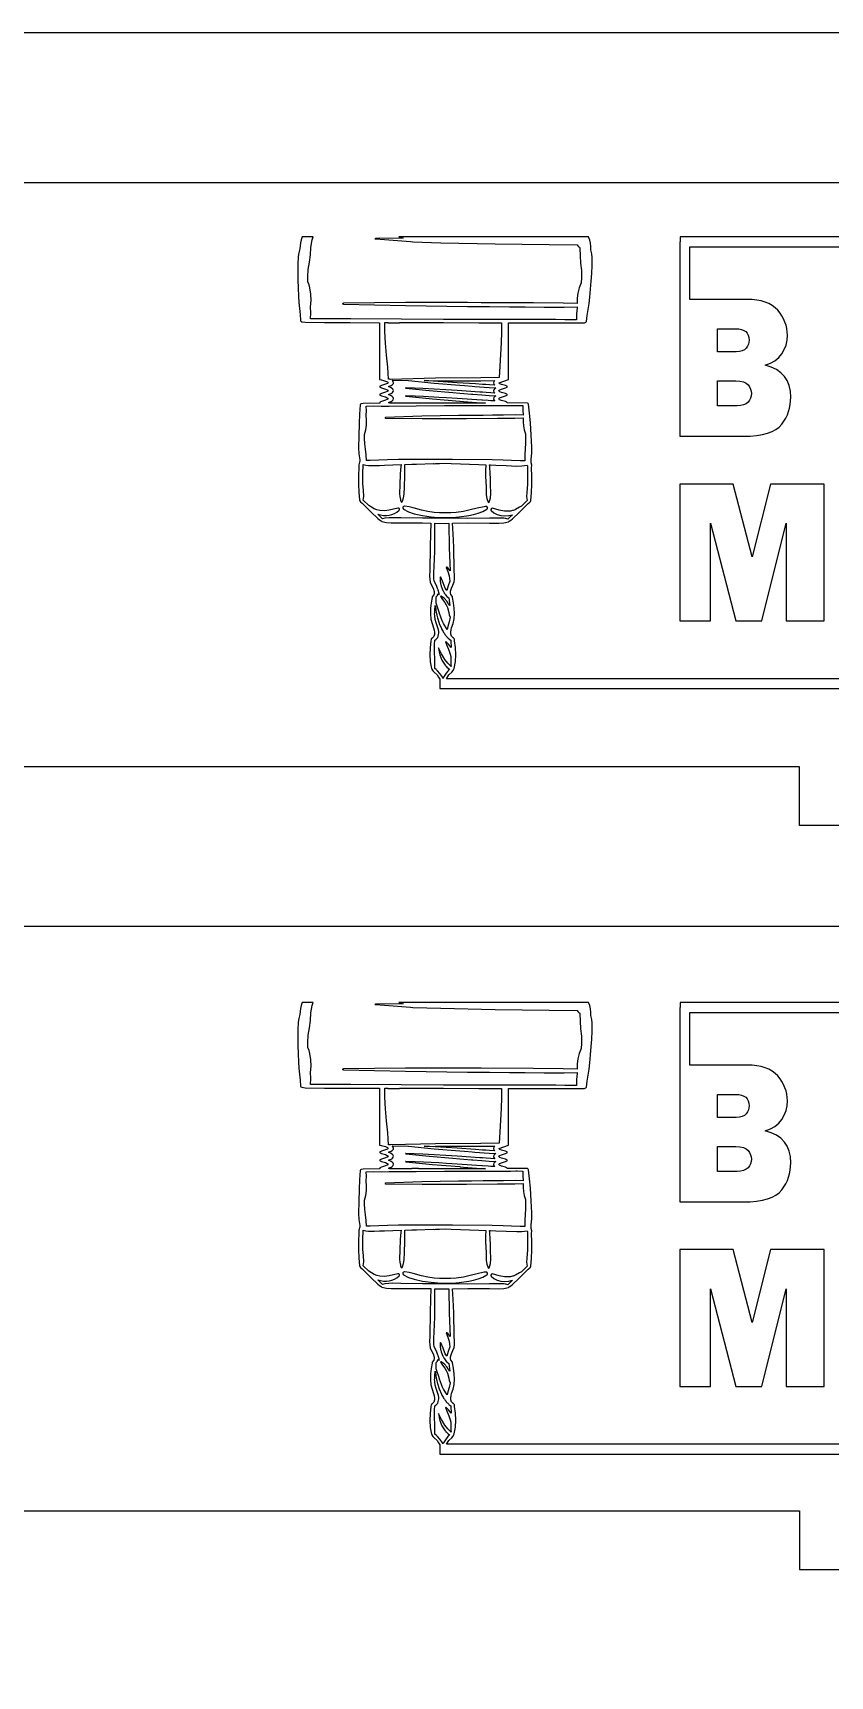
# Model space of a CAD drawing. Extents: x -250 to 250, y -318 to 318.
# Drawn here: x -161.6 to -120.7, y -102.2 to -17.9 of the extents above; entities that cross this region are included whole.
import ezdxf

# ---------------------------------------------------------------- set-up
doc = ezdxf.new("R2010")
doc.units = 0
doc.layers.get('0').update_dxf_attribs({"linetype": 'CONTINUOUS'})

msp = doc.modelspace()

# ---------------------------------------------------------------- linework, layer by layer
for points in [[(-250, -317.907), (250, -317.907), (250, -17.907), (-250, -17.907), (-250, -317.907)], [(-143.53, -33.236), (-143.53, -32.781), (-143.366, -32.781), (-143.371, -32.789), (-142.787, -32.789), (-142.786, -32.778), (-142.343, -32.775), (-140.523, -32.772), (-138.704, -32.788), (-138.599, -32.789), (-137.546, -32.789), (-137.545, -33.253), (-137.561, -33.821), (-137.599, -34.417), (-137.64, -35.018), (-137.668, -35.603), (-138.61, -35.61), (-140.933, -35.638), (-143.249, -35.69), (-143.27, -35.681), (-143.343, -35.681), (-143.377, -35.073), (-143.441, -34.457), (-143.502, -33.841), (-143.53, -33.236)], [(-126.471, -33.095), (-125.539, -33.095), (-125.375, -33.104), (-125.234, -33.131), (-125.114, -33.177), (-125.016, -33.242), (-124.94, -33.324), (-124.885, -33.425), (-124.852, -33.544), (-124.841, -33.682), (-124.851, -33.788), (-124.879, -33.891), (-124.925, -33.992), (-124.991, -34.088), (-125.079, -34.172), (-125.194, -34.231), (-125.336, -34.267), (-125.504, -34.279), (-126.471, -34.279), (-126.471, -33.095)], [(-137.894, -36.803), (-137.944, -36.799), (-138.088, -36.789), (-138.235, -36.78), (-138.527, -36.763), (-138.557, -36.761), (-139.825, -36.677), (-140.36, -36.641), (-140.765, -36.614), (-141.555, -36.568), (-141.984, -36.549), (-142.451, -36.534), (-142.471, -36.541), (-142.456, -36.55), (-141.777, -36.626), (-141.083, -36.689), (-139.692, -36.803), (-139.662, -36.806), (-139.496, -36.829), (-139.047, -36.863), (-138.368, -36.908), (-139.406, -36.907), (-140.477, -36.919), (-141.548, -36.917), (-141.808, -36.915), (-141.809, -36.906), (-142.153, -36.906), (-142.15, -36.913), (-143.28, -36.912), (-143.348, -36.885), (-143.206, -36.829), (-143.156, -36.797), (-143.109, -36.741), (-143.095, -36.681), (-143.108, -36.622), (-143.151, -36.568), (-143.204, -36.532), (-143.345, -36.476), (-143.203, -36.42), (-143.144, -36.377), (-143.135, -36.368), (-143.101, -36.319), (-143.092, -36.271), (-143.118, -36.191), (-143.201, -36.123), (-143.342, -36.066), (-143.201, -36.01), (-143.154, -35.98), (-143.12, -35.946), (-143.096, -35.905), (-143.089, -35.862), (-143.101, -35.807), (-143.138, -35.757), (-143.159, -35.74), (-142.313, -35.751), (-141.006, -35.88), (-139.686, -35.989), (-139.441, -36.009), (-139.053, -36.041), (-138.921, -36.052), (-138.437, -36.088), (-138.437, -36.088), (-138.184, -36.107), (-137.843, -36.131), (-137.896, -36.168), (-137.939, -36.221), (-137.952, -36.277), (-137.937, -36.34), (-137.888, -36.396), (-138.09, -36.381), (-138.331, -36.367), (-138.524, -36.356), (-138.654, -36.347), (-139.823, -36.27), (-141.581, -36.159), (-142.448, -36.127), (-142.468, -36.133), (-142.454, -36.142), (-141.255, -36.266), (-140.036, -36.366), (-140.035, -36.367), (-139.689, -36.396), (-139.471, -36.414), (-139.094, -36.446), (-139.016, -36.452), (-138.555, -36.487), (-138.187, -36.514), (-137.842, -36.538), (-137.843, -36.539), (-137.88, -36.562), (-137.937, -36.621), (-137.955, -36.687), (-137.941, -36.748), (-137.894, -36.803)], [(-137.881, -35.989), (-138.161, -35.969), (-138.356, -35.959), (-138.521, -35.948), (-138.874, -35.925), (-139.82, -35.862), (-141.513, -35.756), (-141.339, -35.757), (-141.336, -35.757), (-141.014, -35.765), (-140.925, -35.759), (-138.606, -35.759), (-137.89, -35.755), (-137.935, -35.809), (-137.949, -35.868), (-137.933, -35.932), (-137.881, -35.989)], [(-126.471, -35.772), (-125.524, -35.772), (-125.313, -35.784), (-125.137, -35.823), (-124.998, -35.886), (-124.894, -35.975), (-124.819, -36.079), (-124.765, -36.188), (-124.733, -36.302), (-124.722, -36.42), (-124.733, -36.538), (-124.766, -36.65), (-124.821, -36.756), (-124.899, -36.855), (-125, -36.94), (-125.126, -37), (-125.278, -37.036), (-125.454, -37.048), (-126.471, -37.048), (-126.471, -35.772)], [(-144.572, -38.524), (-144.508, -38.282), (-144.481, -38.034), (-144.477, -37.784), (-144.488, -37.533), (-144.481, -37.299), (-144.489, -37.065), (-144.133, -37.058), (-143.721, -37.064), (-143.304, -37.059), (-141.929, -37.051), (-140.474, -37.04), (-139.163, -37.037), (-138.588, -37.036), (-137.673, -37.034), (-137.081, -37.033), (-136.816, -37.025), (-136.742, -37.026), (-136.459, -37.028), (-136.458, -37.28), (-136.438, -37.531), (-136.442, -37.536), (-136.834, -37.519), (-137.441, -37.523), (-138.008, -37.533), (-138.487, -37.538), (-139.086, -37.545), (-139.754, -37.554), (-141.628, -37.584), (-143.497, -37.644), (-143.529, -37.661), (-143.496, -37.677), (-141.625, -37.702), (-139.752, -37.702), (-139.338, -37.701), (-137.755, -37.691), (-136.861, -37.685), (-136.443, -37.663), (-136.438, -37.873), (-136.42, -38.08), (-136.382, -38.286), (-136.319, -38.486), (-136.308, -38.68), (-136.314, -38.969), (-136.334, -39.261), (-136.354, -39.554), (-136.357, -39.846), (-136.354, -39.873), (-136.582, -39.873), (-137.027, -39.852), (-137.461, -39.846), (-138.028, -39.821), (-140.067, -39.805), (-141.673, -39.799), (-142.831, -39.807), (-143.399, -39.828), (-143.832, -39.832), (-144.278, -39.851), (-144.48, -39.849), (-144.497, -39.565), (-144.528, -39.281), (-144.559, -38.998), (-144.575, -38.718), (-144.572, -38.524)], [(-141.606, -42.823), (-142.714, -42.803), (-143.124, -42.791), (-143.328, -42.795), (-143.531, -42.817), (-143.658, -42.844), (-143.724, -42.776), (-143.899, -42.616), (-143.752, -42.653), (-143.604, -42.673), (-143.455, -42.677), (-143.309, -42.663), (-143.168, -42.631), (-143.033, -42.579), (-142.908, -42.506), (-142.795, -42.413), (-142.774, -42.371), (-142.784, -42.33), (-142.817, -42.3), (-142.863, -42.296), (-143.316, -42.412), (-143.541, -42.442), (-143.784, -42.43), (-143.938, -42.394), (-144.083, -42.335), (-144.219, -42.259), (-144.348, -42.17), (-144.64, -41.886), (-144.622, -41.791), (-144.613, -41.695), (-144.626, -41.371), (-144.653, -41.05), (-144.656, -40.558), (-144.648, -40.065), (-144.513, -40.095), (-144.373, -40.113), (-144.085, -40.118), (-143.8, -40.104), (-143.556, -40.092), (-142.701, -40.069), (-142.729, -40.317), (-142.743, -40.567), (-142.754, -41.066), (-142.759, -41.181), (-142.76, -41.183), (-142.774, -41.458), (-142.774, -41.469), (-142.774, -41.562), (-142.774, -41.566), (-142.764, -41.712), (-142.736, -41.854), (-142.734, -41.862), (-142.725, -41.892), (-142.69, -41.982), (-142.67, -41.994), (-142.648, -41.982), (-142.63, -41.944), (-142.57, -41.77), (-142.543, -41.59), (-142.53, -41.217), (-142.502, -40.641), (-142.498, -40.352), (-142.512, -40.066), (-142.512, -40.063), (-142.145, -40.052), (-141.909, -40.044), (-141.909, -40.044), (-141.039, -40.015), (-140.995, -40.022), (-140.937, -40.011), (-140.792, -40.006), (-140.734, -40.004), (-140.43, -39.998), (-140.127, -40.006), (-138.716, -40.062), (-138.349, -40.075), (-138.365, -40.362), (-138.362, -40.652), (-138.337, -41.229), (-138.325, -41.623), (-138.294, -41.813), (-138.224, -41.995), (-138.197, -42.006), (-138.181, -41.995), (-138.14, -41.888), (-138.113, -41.776), (-138.094, -41.546), (-138.112, -41.079), (-138.116, -40.816), (-138.117, -40.771), (-138.123, -40.534), (-138.152, -40.161), (-138.16, -40.082), (-138.108, -40.084), (-137.842, -40.093), (-137.842, -40.093), (-137.305, -40.11), (-136.767, -40.139), (-136.496, -40.135), (-136.236, -40.094), (-136.212, -40.13), (-136.207, -40.602), (-136.213, -41.075), (-136.251, -41.495), (-136.258, -41.706), (-136.232, -41.91), (-136.525, -42.193), (-136.62, -42.258), (-136.62, -42.258), (-136.836, -42.376), (-136.847, -42.381), (-136.955, -42.419), (-136.975, -42.425), (-137.09, -42.45), (-137.243, -42.462), (-137.386, -42.456), (-137.66, -42.405), (-138.011, -42.31), (-138.065, -42.319), (-138.099, -42.368), (-138.097, -42.398), (-138.08, -42.427), (-137.935, -42.541), (-137.772, -42.621), (-137.582, -42.675), (-137.382, -42.694), (-137.178, -42.681), (-136.977, -42.636), (-137.135, -42.779), (-137.152, -42.795), (-137.218, -42.863), (-137.323, -42.839), (-137.365, -42.832), (-137.426, -42.824), (-137.48, -42.818), (-137.526, -42.814), (-137.59, -42.81), (-137.876, -42.809), (-138.162, -42.816), (-139.271, -42.83), (-140.438, -42.822), (-141.606, -42.823)], [(-121, -48.09), (-121, -41.063), (-123.738, -41.063), (-124.679, -44.795), (-125.666, -41.063), (-128.394, -41.063), (-128.394, -48.09), (-126.829, -48.09), (-126.829, -43.066), (-125.522, -48.09), (-124.196, -48.09), (-122.938, -43.066), (-122.938, -48.09), (-121, -48.09)], [(-139.714, -42.744), (-139.23, -42.68), (-138.98, -42.629), (-138.736, -42.563), (-138.506, -42.475), (-138.302, -42.362), (-138.263, -42.314), (-138.266, -42.263), (-138.305, -42.225), (-138.371, -42.216), (-138.438, -42.226), (-138.795, -42.298), (-139.148, -42.389), (-139.504, -42.476), (-139.871, -42.532), (-140.153, -42.546), (-140.438, -42.549), (-140.722, -42.545), (-141.004, -42.529), (-141.334, -42.478), (-141.655, -42.4), (-142.071, -42.289), (-142.285, -42.24), (-142.502, -42.204), (-142.518, -42.204), (-142.577, -42.219), (-142.609, -42.256), (-142.61, -42.304), (-142.572, -42.35), (-142.321, -42.485), (-142.035, -42.585), (-141.592, -42.682), (-141.162, -42.74), (-140.805, -42.774), (-140.438, -42.787), (-140.071, -42.776), (-139.714, -42.744)], [(-141.015, -45.925), (-141.014, -45.653), (-141.014, -45.62), (-141.012, -45.556), (-141.011, -45.534), (-141.011, -45.534), (-141.011, -45.534), (-141.005, -45.359), (-141.005, -45.358), (-141.002, -45.28), (-141.002, -45.279), (-140.969, -44.533), (-140.968, -44.484), (-140.967, -44.096), (-140.966, -43.963), (-140.966, -43.725), (-140.966, -43.707), (-140.966, -43.629), (-140.966, -43.516), (-140.966, -43.475), (-140.966, -43.355), (-140.966, -43.267), (-140.966, -43.242), (-140.969, -43.07), (-140.444, -43.081), (-140.439, -43.081), (-140.434, -43.081), (-140.25, -43.08), (-140.225, -44.33), (-140.18, -45.524), (-140.18, -45.522), (-140.18, -45.522), (-140.181, -45.521), (-140.305, -45.371), (-140.359, -45.326), (-140.374, -45.325), (-140.377, -45.34), (-140.294, -45.55), (-140.235, -45.768), (-140.219, -45.907), (-140.191, -46.043), (-140.279, -46.283), (-140.359, -46.534), (-140.429, -46.412), (-140.545, -46.127), (-140.655, -45.841), (-140.671, -45.83), (-140.686, -45.841), (-140.694, -45.94), (-140.694, -45.957), (-140.689, -46.063), (-140.689, -46.065), (-140.689, -46.065), (-140.689, -46.065), (-140.68, -46.123), (-140.67, -46.185), (-140.662, -46.217), (-140.639, -46.309), (-140.553, -46.53), (-140.545, -46.545), (-140.49, -46.644), (-140.482, -46.657), (-140.424, -46.74), (-140.414, -46.753), (-140.346, -46.831), (-140.33, -46.846), (-140.253, -46.913), (-140.204, -47.304), (-140.26, -47.206), (-140.275, -47.183), (-140.329, -47.104), (-140.338, -47.092), (-140.489, -46.928), (-140.569, -46.865), (-140.65, -46.821), (-140.666, -46.824), (-140.668, -46.84), (-140.628, -46.912), (-140.623, -46.919), (-140.461, -47.151), (-140.384, -47.27), (-140.322, -47.399), (-140.322, -47.399), (-140.32, -47.403), (-140.255, -47.657), (-140.224, -47.784), (-140.182, -47.905), (-140.229, -48.139), (-140.296, -48.368), (-140.342, -48.522), (-140.52, -48.22), (-140.583, -48.081), (-140.601, -48.038), (-140.64, -47.94), (-140.657, -47.894), (-140.692, -47.793), (-140.705, -47.756), (-140.744, -47.634), (-140.744, -47.633), (-140.744, -47.633), (-140.858, -47.279), (-140.858, -47.279), (-140.894, -47.173), (-140.897, -47.169), (-140.899, -47.111), (-140.901, -47.062), (-140.896, -46.957), (-140.902, -46.854), (-140.837, -46.784), (-140.806, -46.699), (-140.766, -46.745), (-140.745, -46.74), (-140.744, -46.675), (-140.79, -46.513), (-140.799, -46.492), (-140.828, -46.419), (-140.885, -46.279), (-140.956, -46.146), (-140.997, -46.028), (-141.015, -45.925)], [(-140.487, -50.919), (-140.518, -50.976), (-140.547, -51.038), (-140.607, -50.925), (-140.708, -50.782), (-140.823, -50.646), (-140.895, -50.579), (-140.973, -50.53), (-140.969, -50.511), (-140.968, -50.263), (-140.969, -50.195), (-140.974, -50.009), (-140.983, -49.723), (-140.983, -49.723), (-140.987, -49.541), (-140.987, -49.526), (-140.987, -49.406), (-140.987, -49.406), (-140.987, -49.406), (-140.986, -49.337), (-140.986, -49.336), (-140.986, -49.336), (-140.983, -49.249), (-140.984, -49.248), (-140.974, -49.11), (-140.97, -49.071), (-140.912, -49.042), (-140.864, -48.999), (-140.829, -48.951), (-140.82, -48.937), (-140.792, -48.873), (-140.788, -48.865), (-140.772, -48.794), (-140.771, -48.79), (-140.764, -48.72), (-140.765, -48.662), (-140.767, -48.637), (-140.783, -48.554), (-140.897, -48.196), (-140.945, -48.016), (-140.973, -47.831), (-140.977, -47.729), (-140.975, -47.657), (-140.975, -47.656), (-140.97, -47.527), (-140.967, -47.486), (-140.956, -47.352), (-140.955, -47.335), (-140.955, -47.334), (-140.952, -47.304), (-140.929, -47.384), (-140.918, -47.503), (-140.913, -47.536), (-140.898, -47.634), (-140.894, -47.66), (-140.87, -47.78), (-140.867, -47.791), (-140.834, -47.926), (-140.831, -47.936), (-140.742, -48.212), (-140.742, -48.214), (-140.741, -48.215), (-140.623, -48.487), (-140.602, -48.529), (-140.575, -48.579), (-140.543, -48.636), (-140.515, -48.682), (-140.479, -48.736), (-140.45, -48.778), (-140.411, -48.83), (-140.381, -48.868), (-140.338, -48.918), (-140.308, -48.95), (-140.257, -48.999), (-140.231, -49.023), (-140.151, -49.085), (-140.148, -49.11), (-140.137, -49.448), (-140.264, -49.277), (-140.408, -49.15), (-140.422, -49.161), (-140.363, -49.299), (-140.241, -49.596), (-140.212, -49.688), (-140.179, -49.803), (-140.179, -49.803), (-140.139, -49.917), (-140.139, -50.322), (-140.137, -50.436), (-140.293, -50.253), (-140.447, -50.073), (-140.631, -49.786), (-140.775, -49.477), (-140.786, -49.48), (-140.749, -49.679), (-140.709, -49.837), (-140.667, -49.961), (-140.663, -49.972), (-140.617, -50.074), (-140.603, -50.102), (-140.54, -50.209), (-140.434, -50.358), (-140.422, -50.374), (-140.394, -50.409), (-140.388, -50.415), (-140.352, -50.456), (-140.283, -50.521), (-140.209, -50.573), (-140.208, -50.573), (-140.208, -50.573), (-140.209, -50.573), (-140.24, -50.604), (-140.278, -50.641), (-140.28, -50.643), (-140.294, -50.66), (-140.392, -50.779), (-140.487, -50.919)], [(-143.53, -72.533), (-143.53, -72.078), (-143.366, -72.078), (-143.371, -72.086), (-142.787, -72.086), (-142.786, -72.075), (-142.343, -72.072), (-140.523, -72.069), (-138.704, -72.085), (-138.599, -72.086), (-137.546, -72.086), (-137.545, -72.55), (-137.561, -73.118), (-137.599, -73.714), (-137.64, -74.315), (-137.668, -74.9), (-138.61, -74.907), (-140.933, -74.935), (-143.249, -74.987), (-143.27, -74.978), (-143.343, -74.978), (-143.377, -74.37), (-143.441, -73.754), (-143.502, -73.138), (-143.53, -72.533)], [(-126.471, -72.392), (-125.539, -72.392), (-125.375, -72.401), (-125.234, -72.429), (-125.114, -72.474), (-125.016, -72.539), (-124.94, -72.621), (-124.885, -72.722), (-124.852, -72.841), (-124.841, -72.979), (-124.851, -73.085), (-124.879, -73.188), (-124.925, -73.289), (-124.991, -73.385), (-125.079, -73.469), (-125.194, -73.528), (-125.336, -73.564), (-125.504, -73.576), (-126.471, -73.576), (-126.471, -72.392)], [(-137.894, -76.1), (-137.944, -76.096), (-138.088, -76.086), (-138.235, -76.077), (-138.527, -76.06), (-138.557, -76.058), (-139.825, -75.974), (-140.36, -75.938), (-140.765, -75.911), (-141.555, -75.865), (-141.984, -75.846), (-142.451, -75.831), (-142.471, -75.838), (-142.456, -75.847), (-141.777, -75.923), (-141.083, -75.986), (-139.692, -76.1), (-139.662, -76.103), (-139.496, -76.126), (-139.047, -76.16), (-138.368, -76.205), (-139.406, -76.204), (-140.477, -76.216), (-141.548, -76.214), (-141.808, -76.212), (-141.809, -76.203), (-142.153, -76.203), (-142.15, -76.21), (-143.28, -76.21), (-143.348, -76.182), (-143.206, -76.126), (-143.156, -76.094), (-143.109, -76.038), (-143.095, -75.978), (-143.108, -75.919), (-143.151, -75.865), (-143.204, -75.829), (-143.345, -75.773), (-143.203, -75.717), (-143.144, -75.674), (-143.135, -75.665), (-143.101, -75.616), (-143.092, -75.568), (-143.118, -75.488), (-143.201, -75.42), (-143.342, -75.363), (-143.201, -75.307), (-143.154, -75.277), (-143.12, -75.243), (-143.096, -75.202), (-143.089, -75.159), (-143.101, -75.104), (-143.138, -75.054), (-143.159, -75.037), (-142.313, -75.048), (-141.006, -75.177), (-139.686, -75.286), (-139.441, -75.306), (-139.053, -75.339), (-138.921, -75.349), (-138.437, -75.385), (-138.437, -75.385), (-138.184, -75.404), (-137.843, -75.428), (-137.896, -75.465), (-137.939, -75.518), (-137.952, -75.574), (-137.937, -75.637), (-137.888, -75.693), (-138.09, -75.678), (-138.331, -75.664), (-138.524, -75.653), (-138.654, -75.644), (-139.823, -75.567), (-141.581, -75.456), (-142.448, -75.424), (-142.468, -75.43), (-142.454, -75.439), (-141.255, -75.563), (-140.036, -75.664), (-140.035, -75.664), (-139.689, -75.693), (-139.471, -75.711), (-139.094, -75.743), (-139.016, -75.749), (-138.555, -75.784), (-138.187, -75.811), (-137.842, -75.835), (-137.843, -75.836), (-137.88, -75.859), (-137.937, -75.919), (-137.955, -75.984), (-137.941, -76.045), (-137.894, -76.1)], [(-137.881, -75.286), (-138.161, -75.266), (-138.356, -75.256), (-138.521, -75.246), (-138.874, -75.222), (-139.82, -75.159), (-141.513, -75.053), (-141.339, -75.054), (-141.336, -75.054), (-141.014, -75.063), (-140.925, -75.056), (-138.606, -75.056), (-137.89, -75.052), (-137.935, -75.106), (-137.949, -75.165), (-137.933, -75.229), (-137.881, -75.286)], [(-126.471, -75.069), (-125.524, -75.069), (-125.313, -75.081), (-125.137, -75.12), (-124.998, -75.183), (-124.894, -75.272), (-124.819, -75.376), (-124.765, -75.485), (-124.733, -75.599), (-124.722, -75.717), (-124.733, -75.835), (-124.766, -75.947), (-124.821, -76.053), (-124.899, -76.152), (-125, -76.237), (-125.126, -76.297), (-125.278, -76.333), (-125.454, -76.345), (-126.471, -76.345), (-126.471, -75.069)], [(-144.572, -77.821), (-144.508, -77.579), (-144.481, -77.331), (-144.477, -77.081), (-144.488, -76.83), (-144.481, -76.596), (-144.489, -76.362), (-144.133, -76.355), (-143.721, -76.361), (-143.304, -76.356), (-141.929, -76.348), (-140.474, -76.338), (-139.163, -76.334), (-138.588, -76.333), (-137.673, -76.331), (-137.081, -76.33), (-136.816, -76.322), (-136.742, -76.323), (-136.459, -76.325), (-136.458, -76.577), (-136.438, -76.828), (-136.442, -76.833), (-136.834, -76.817), (-137.441, -76.82), (-138.008, -76.83), (-138.487, -76.835), (-139.086, -76.842), (-139.754, -76.851), (-141.628, -76.881), (-143.497, -76.941), (-143.529, -76.958), (-143.496, -76.974), (-141.625, -76.999), (-139.752, -76.999), (-139.338, -76.998), (-137.755, -76.988), (-136.861, -76.982), (-136.443, -76.96), (-136.438, -77.17), (-136.42, -77.377), (-136.382, -77.583), (-136.319, -77.783), (-136.308, -77.977), (-136.314, -78.266), (-136.334, -78.558), (-136.354, -78.851), (-136.357, -79.143), (-136.354, -79.17), (-136.582, -79.17), (-137.027, -79.149), (-137.461, -79.143), (-138.028, -79.118), (-140.067, -79.102), (-141.673, -79.096), (-142.831, -79.104), (-143.399, -79.125), (-143.832, -79.129), (-144.278, -79.148), (-144.48, -79.146), (-144.497, -78.862), (-144.528, -78.578), (-144.559, -78.295), (-144.575, -78.015), (-144.572, -77.821)], [(-141.606, -82.12), (-142.714, -82.1), (-143.124, -82.088), (-143.328, -82.092), (-143.531, -82.114), (-143.658, -82.141), (-143.724, -82.073), (-143.899, -81.913), (-143.752, -81.95), (-143.604, -81.97), (-143.455, -81.974), (-143.309, -81.96), (-143.168, -81.928), (-143.033, -81.876), (-142.908, -81.804), (-142.795, -81.71), (-142.774, -81.668), (-142.784, -81.627), (-142.817, -81.597), (-142.863, -81.593), (-143.316, -81.709), (-143.541, -81.739), (-143.784, -81.727), (-143.938, -81.691), (-144.083, -81.632), (-144.219, -81.556), (-144.348, -81.467), (-144.64, -81.183), (-144.622, -81.088), (-144.613, -80.992), (-144.626, -80.668), (-144.653, -80.347), (-144.656, -79.855), (-144.648, -79.362), (-144.513, -79.393), (-144.373, -79.41), (-144.085, -79.415), (-143.8, -79.401), (-143.556, -79.389), (-142.701, -79.366), (-142.729, -79.614), (-142.743, -79.864), (-142.754, -80.363), (-142.759, -80.478), (-142.76, -80.48), (-142.774, -80.755), (-142.774, -80.766), (-142.774, -80.859), (-142.774, -80.863), (-142.764, -81.009), (-142.736, -81.151), (-142.734, -81.159), (-142.725, -81.189), (-142.69, -81.279), (-142.67, -81.291), (-142.648, -81.279), (-142.63, -81.241), (-142.57, -81.067), (-142.543, -80.887), (-142.53, -80.514), (-142.502, -79.938), (-142.498, -79.649), (-142.512, -79.363), (-142.512, -79.36), (-142.145, -79.349), (-141.909, -79.341), (-141.909, -79.341), (-141.039, -79.312), (-140.995, -79.319), (-140.937, -79.308), (-140.792, -79.303), (-140.734, -79.301), (-140.43, -79.295), (-140.127, -79.303), (-138.716, -79.359), (-138.349, -79.372), (-138.365, -79.659), (-138.362, -79.949), (-138.337, -80.526), (-138.325, -80.92), (-138.294, -81.11), (-138.224, -81.292), (-138.197, -81.303), (-138.181, -81.292), (-138.14, -81.185), (-138.113, -81.073), (-138.094, -80.843), (-138.112, -80.376), (-138.116, -80.113), (-138.117, -80.068), (-138.123, -79.831), (-138.152, -79.458), (-138.16, -79.379), (-138.108, -79.381), (-137.842, -79.39), (-137.842, -79.39), (-137.305, -79.407), (-136.767, -79.436), (-136.496, -79.432), (-136.236, -79.391), (-136.212, -79.427), (-136.207, -79.899), (-136.213, -80.372), (-136.251, -80.792), (-136.258, -81.003), (-136.232, -81.207), (-136.525, -81.49), (-136.62, -81.556), (-136.62, -81.556), (-136.836, -81.673), (-136.847, -81.678), (-136.955, -81.716), (-136.975, -81.722), (-137.09, -81.747), (-137.243, -81.759), (-137.386, -81.753), (-137.66, -81.702), (-138.011, -81.607), (-138.065, -81.616), (-138.099, -81.665), (-138.097, -81.695), (-138.08, -81.724), (-137.935, -81.838), (-137.772, -81.918), (-137.582, -81.972), (-137.382, -81.991), (-137.178, -81.978), (-136.977, -81.933), (-137.135, -82.076), (-137.152, -82.092), (-137.218, -82.16), (-137.323, -82.136), (-137.365, -82.129), (-137.426, -82.121), (-137.48, -82.115), (-137.526, -82.111), (-137.59, -82.107), (-137.876, -82.106), (-138.162, -82.113), (-139.271, -82.127), (-140.438, -82.119), (-141.606, -82.12)], [(-121, -87.387), (-121, -80.36), (-123.738, -80.36), (-124.679, -84.092), (-125.666, -80.36), (-128.394, -80.36), (-128.394, -87.387), (-126.829, -87.387), (-126.829, -82.363), (-125.522, -87.387), (-124.196, -87.387), (-122.938, -82.363), (-122.938, -87.387), (-121, -87.387)], [(-139.714, -82.041), (-139.23, -81.977), (-138.98, -81.926), (-138.736, -81.86), (-138.506, -81.772), (-138.302, -81.659), (-138.263, -81.611), (-138.266, -81.56), (-138.305, -81.523), (-138.371, -81.513), (-138.438, -81.523), (-138.795, -81.595), (-139.148, -81.686), (-139.504, -81.773), (-139.871, -81.829), (-140.153, -81.843), (-140.438, -81.846), (-140.722, -81.842), (-141.004, -81.826), (-141.334, -81.775), (-141.655, -81.697), (-142.071, -81.586), (-142.285, -81.537), (-142.502, -81.501), (-142.518, -81.501), (-142.577, -81.516), (-142.609, -81.553), (-142.61, -81.601), (-142.572, -81.647), (-142.321, -81.782), (-142.035, -81.882), (-141.592, -81.979), (-141.162, -82.037), (-140.805, -82.071), (-140.438, -82.084), (-140.071, -82.073), (-139.714, -82.041)], [(-141.015, -85.222), (-141.014, -84.95), (-141.014, -84.917), (-141.012, -84.853), (-141.011, -84.831), (-141.011, -84.831), (-141.011, -84.831), (-141.005, -84.656), (-141.005, -84.655), (-141.002, -84.577), (-141.002, -84.576), (-140.969, -83.83), (-140.968, -83.781), (-140.967, -83.393), (-140.966, -83.26), (-140.966, -83.022), (-140.966, -83.004), (-140.966, -82.926), (-140.966, -82.813), (-140.966, -82.772), (-140.966, -82.652), (-140.966, -82.564), (-140.966, -82.539), (-140.969, -82.367), (-140.444, -82.378), (-140.439, -82.378), (-140.434, -82.379), (-140.25, -82.377), (-140.225, -83.627), (-140.18, -84.821), (-140.18, -84.819), (-140.18, -84.819), (-140.181, -84.818), (-140.305, -84.668), (-140.359, -84.623), (-140.374, -84.622), (-140.377, -84.637), (-140.294, -84.847), (-140.235, -85.065), (-140.219, -85.204), (-140.191, -85.34), (-140.279, -85.58), (-140.359, -85.832), (-140.429, -85.709), (-140.545, -85.424), (-140.655, -85.138), (-140.671, -85.127), (-140.686, -85.138), (-140.694, -85.237), (-140.694, -85.254), (-140.689, -85.36), (-140.689, -85.362), (-140.689, -85.362), (-140.689, -85.362), (-140.68, -85.42), (-140.67, -85.482), (-140.662, -85.515), (-140.639, -85.606), (-140.553, -85.827), (-140.545, -85.842), (-140.49, -85.941), (-140.482, -85.954), (-140.424, -86.037), (-140.414, -86.05), (-140.346, -86.128), (-140.33, -86.143), (-140.253, -86.21), (-140.204, -86.601), (-140.26, -86.503), (-140.275, -86.48), (-140.329, -86.401), (-140.338, -86.389), (-140.489, -86.225), (-140.569, -86.162), (-140.65, -86.118), (-140.666, -86.121), (-140.668, -86.137), (-140.628, -86.209), (-140.623, -86.216), (-140.461, -86.448), (-140.384, -86.567), (-140.322, -86.696), (-140.322, -86.696), (-140.32, -86.7), (-140.255, -86.954), (-140.224, -87.081), (-140.182, -87.203), (-140.229, -87.436), (-140.296, -87.665), (-140.342, -87.819), (-140.52, -87.517), (-140.583, -87.378), (-140.601, -87.335), (-140.64, -87.237), (-140.657, -87.191), (-140.692, -87.09), (-140.705, -87.053), (-140.744, -86.931), (-140.744, -86.93), (-140.744, -86.93), (-140.858, -86.576), (-140.858, -86.576), (-140.894, -86.47), (-140.897, -86.466), (-140.899, -86.408), (-140.901, -86.359), (-140.896, -86.254), (-140.902, -86.151), (-140.837, -86.081), (-140.806, -85.996), (-140.766, -86.042), (-140.745, -86.037), (-140.744, -85.972), (-140.79, -85.81), (-140.799, -85.79), (-140.828, -85.716), (-140.885, -85.576), (-140.956, -85.443), (-140.997, -85.325), (-141.015, -85.222)], [(-140.487, -90.216), (-140.518, -90.274), (-140.547, -90.335), (-140.607, -90.222), (-140.708, -90.079), (-140.823, -89.943), (-140.895, -89.877), (-140.973, -89.827), (-140.969, -89.808), (-140.968, -89.56), (-140.969, -89.492), (-140.974, -89.306), (-140.983, -89.02), (-140.983, -89.02), (-140.987, -88.838), (-140.987, -88.823), (-140.987, -88.703), (-140.987, -88.703), (-140.987, -88.703), (-140.986, -88.634), (-140.986, -88.633), (-140.986, -88.633), (-140.983, -88.546), (-140.984, -88.545), (-140.974, -88.407), (-140.97, -88.368), (-140.912, -88.339), (-140.864, -88.296), (-140.829, -88.248), (-140.82, -88.234), (-140.792, -88.17), (-140.788, -88.162), (-140.772, -88.091), (-140.771, -88.087), (-140.764, -88.017), (-140.765, -87.959), (-140.767, -87.934), (-140.783, -87.851), (-140.897, -87.493), (-140.945, -87.313), (-140.973, -87.128), (-140.977, -87.026), (-140.975, -86.954), (-140.975, -86.953), (-140.97, -86.824), (-140.967, -86.783), (-140.956, -86.649), (-140.955, -86.632), (-140.955, -86.631), (-140.952, -86.601), (-140.929, -86.681), (-140.918, -86.8), (-140.913, -86.833), (-140.898, -86.931), (-140.894, -86.958), (-140.87, -87.077), (-140.867, -87.088), (-140.834, -87.223), (-140.831, -87.233), (-140.742, -87.509), (-140.742, -87.511), (-140.741, -87.512), (-140.623, -87.784), (-140.602, -87.826), (-140.575, -87.876), (-140.543, -87.933), (-140.515, -87.979), (-140.479, -88.033), (-140.45, -88.075), (-140.411, -88.127), (-140.381, -88.165), (-140.338, -88.215), (-140.308, -88.247), (-140.257, -88.296), (-140.231, -88.32), (-140.151, -88.382), (-140.148, -88.407), (-140.137, -88.745), (-140.264, -88.574), (-140.408, -88.447), (-140.422, -88.458), (-140.363, -88.596), (-140.241, -88.893), (-140.212, -88.986), (-140.179, -89.1), (-140.179, -89.1), (-140.139, -89.214), (-140.139, -89.619), (-140.137, -89.733), (-140.293, -89.55), (-140.447, -89.37), (-140.631, -89.083), (-140.775, -88.774), (-140.786, -88.777), (-140.749, -88.976), (-140.709, -89.134), (-140.667, -89.259), (-140.663, -89.27), (-140.617, -89.371), (-140.603, -89.399), (-140.54, -89.506), (-140.434, -89.656), (-140.422, -89.671), (-140.394, -89.706), (-140.388, -89.712), (-140.352, -89.753), (-140.283, -89.818), (-140.209, -89.87), (-140.208, -89.87), (-140.208, -89.87), (-140.209, -89.87), (-140.24, -89.901), (-140.278, -89.938), (-140.28, -89.94), (-140.294, -89.957), (-140.392, -90.076), (-140.487, -90.216)]]:
    msp.add_lwpolyline(points, close=True)
for points in [[(-212, -25.586), (-12.5, -25.586)], [(-76.653, -51.054), (-140.37, -51.054), (-140.25, -50.86), (-140.098, -50.717), (-140.025, -50.64), (-139.986, -50.556), (-139.986, -50.547), (-139.974, -50.524), (-139.911, -50.18), (-139.895, -49.823), (-139.915, -49.462), (-139.956, -49.11), (-139.966, -49.026), (-139.984, -48.988), (-140.016, -48.966), (-140.022, -48.958), (-140.104, -48.879), (-140.142, -48.771), (-140.15, -48.661), (-140.136, -48.551), (-140.107, -48.44), (-140.029, -48.216), (-139.973, -47.988), (-139.956, -47.709), (-139.967, -47.431), (-140.001, -47.154), (-140.054, -46.879), (-140.06, -46.862), (-140.068, -46.835), (-140.151, -46.735), (-140.167, -46.65), (-140.164, -46.567), (-140.118, -46.406), (-140.046, -46.247), (-139.982, -46.085), (-139.956, -45.938), (-139.953, -45.784), (-139.969, -45.48), (-139.998, -44.306), (-140.019, -43.614), (-140.052, -43.077), (-139.271, -43.062), (-138.163, -43.065), (-137.675, -43.07), (-137.433, -43.053), (-137.195, -43.003), (-137.152, -42.966), (-137.07, -42.925), (-136.985, -42.851), (-136.635, -42.531), (-136.274, -42.168), (-136.176, -42.071), (-136.093, -41.998), (-136.056, -41.955), (-136.038, -41.907), (-136.009, -41.521), (-135.989, -41.076), (-135.982, -40.657), (-135.999, -40.24), (-135.994, -40.098), (-136.031, -39.973), (-136.024, -39.785), (-135.987, -39.476), (-135.983, -39.165), (-136.017, -38.556), (-136.056, -37.915), (-136.105, -37.431), (-136.156, -36.959), (-136.175, -36.928), (-136.221, -36.906), (-137.258, -36.902), (-137.256, -36.893), (-137.258, -36.883), (-137.263, -36.873), (-137.269, -36.866), (-137.34, -36.832), (-137.554, -36.772), (-137.642, -36.734), (-137.669, -36.712), (-137.678, -36.687), (-137.668, -36.663), (-137.641, -36.641), (-137.552, -36.603), (-137.338, -36.544), (-137.267, -36.51), (-137.261, -36.503), (-137.255, -36.493), (-137.253, -36.483), (-137.255, -36.473), (-137.26, -36.463), (-137.266, -36.456), (-137.338, -36.422), (-137.551, -36.362), (-137.639, -36.325), (-137.666, -36.303), (-137.676, -36.278), (-137.665, -36.253), (-137.639, -36.231), (-137.55, -36.194), (-137.336, -36.134), (-137.264, -36.1), (-137.258, -36.093), (-137.252, -36.083), (-137.25, -36.073), (-137.252, -36.064), (-137.257, -36.054), (-137.263, -36.047), (-137.335, -36.013), (-137.548, -35.953), (-137.636, -35.915), (-137.663, -35.893), (-137.673, -35.868), (-137.185, -35.7), (-137.186, -33.079), (-137.186, -32.789), (-133.293, -32.789), (-133.215, -32.761), (-133.182, -32.72), (-133.147, -32.416), (-133.096, -32.106), (-133.046, -31.792), (-133.013, -31.477), (-132.974, -31.058), (-132.946, -30.643), (-132.914, -30.252), (-132.889, -29.85), (-132.896, -29.445), (-132.919, -29.243), (-132.959, -29.043), (-132.961, -28.877), (-132.979, -28.708), (-133.017, -28.54), (-133.075, -28.376), (-133.617, -28.376), (-134.004, -28.376), (-134.496, -28.376), (-137.586, -28.376), (-138.356, -28.376), (-139.519, -28.376), (-139.879, -28.376), (-142.481, -28.376), (-142.807, -28.376), (-142.598, -28.446), (-144.004, -28.459), (-144.039, -28.472), (-144.005, -28.485), (-143.557, -28.509), (-143.11, -28.548), (-142.663, -28.588), (-142.216, -28.611), (-142.096, -28.628), (-140.661, -28.676), (-137.878, -28.73), (-135.095, -28.771), (-133.664, -28.78), (-133.637, -28.84), (-133.594, -28.871), (-133.551, -28.901), (-133.525, -28.964), (-133.519, -29.344), (-133.485, -29.725), (-133.45, -30.105), (-133.441, -30.481), (-133.46, -30.733), (-133.567, -30.994), (-133.631, -31.261), (-133.662, -31.532), (-133.671, -31.804), (-134.381, -31.776), (-135.899, -31.768), (-138.588, -31.755), (-139.291, -31.753), (-142.474, -31.753), (-144.063, -31.763), (-145.653, -31.786), (-145.695, -31.793), (-145.709, -31.807), (-145.696, -31.821), (-145.654, -31.829), (-142.479, -31.907), (-139.296, -31.946), (-138.161, -31.957), (-137.143, -31.967), (-136.328, -31.974), (-135.366, -31.987), (-134.335, -31.991), (-133.669, -31.97), (-133.668, -32.021), (-133.697, -32.326), (-133.698, -32.63), (-134.178, -32.634), (-134.303, -32.635), (-134.753, -32.624), (-135.76, -32.624), (-137.314, -32.621), (-137.992, -32.619), (-138.336, -32.619), (-140.519, -32.614), (-142.702, -32.604), (-145.278, -32.59), (-146.01, -32.584), (-146.735, -32.591), (-147.34, -32.583), (-147.325, -32.278), (-147.338, -31.974), (-147.32, -31.647), (-147.325, -31.321), (-147.373, -30.999), (-147.418, -30.84), (-147.48, -30.684), (-147.486, -30.432), (-147.457, -30.056), (-147.402, -29.676), (-147.349, -29.295), (-147.323, -28.916), (-147.253, -28.533), (-147.215, -28.376), (-147.767, -28.376), (-147.823, -28.528), (-147.861, -28.683), (-147.894, -28.991), (-147.944, -29.191), (-147.977, -29.392), (-148.004, -29.797), (-148, -30.199), (-147.989, -30.59), (-147.983, -31.005), (-147.965, -31.425), (-147.949, -31.74), (-147.915, -32.054), (-147.88, -32.365), (-147.861, -32.669), (-147.84, -32.704), (-147.787, -32.731), (-147.615, -32.757), (-146.627, -32.781), (-145.643, -32.777), (-145.307, -32.781), (-143.8, -32.782), (-143.8, -33.407), (-143.8, -35.7), (-143.725, -35.709), (-143.703, -35.717), (-143.49, -35.777), (-143.402, -35.814), (-143.375, -35.836), (-143.365, -35.861), (-143.375, -35.886), (-143.402, -35.908), (-143.491, -35.945), (-143.705, -36.005), (-143.777, -36.039), (-143.783, -36.046), (-143.789, -36.056), (-143.791, -36.066), (-143.789, -36.075), (-143.784, -36.085), (-143.778, -36.092), (-143.706, -36.126), (-143.493, -36.186), (-143.405, -36.224), (-143.378, -36.246), (-143.368, -36.271), (-143.378, -36.296), (-143.405, -36.318), (-143.494, -36.355), (-143.708, -36.415), (-143.78, -36.448), (-143.786, -36.455), (-143.792, -36.465), (-143.794, -36.475), (-143.792, -36.485), (-143.786, -36.495), (-143.78, -36.502), (-143.709, -36.536), (-143.496, -36.596), (-143.407, -36.634), (-143.381, -36.656), (-143.371, -36.68), (-143.381, -36.705), (-143.408, -36.727), (-143.497, -36.765), (-143.711, -36.824), (-143.783, -36.858), (-143.789, -36.865), (-143.795, -36.875), (-143.797, -36.885), (-143.795, -36.894), (-143.787, -36.911), (-144.651, -36.931), (-144.752, -36.951), (-144.784, -36.972), (-144.796, -36.999), (-144.828, -37.471), (-144.857, -37.955), (-144.871, -38.596), (-144.88, -39.205), (-144.864, -39.516), (-144.815, -39.825), (-144.811, -39.915), (-144.828, -39.944), (-144.854, -40.003), (-144.867, -40.07), (-144.863, -40.214), (-144.882, -40.631), (-144.878, -41.05), (-144.86, -41.495), (-144.833, -41.881), (-144.816, -41.929), (-144.779, -41.973), (-144.696, -42.046), (-144.599, -42.143), (-144.24, -42.509), (-143.892, -42.831), (-143.808, -42.906), (-143.726, -42.947), (-143.683, -42.984), (-143.445, -43.035), (-143.203, -43.054), (-142.715, -43.052), (-141.607, -43.055), (-141.164, -43.064), (-141.192, -43.596), (-141.207, -44.296), (-141.222, -45.492), (-141.233, -45.796), (-141.227, -45.95), (-141.198, -46.096), (-141.131, -46.258), (-141.056, -46.415), (-141.007, -46.575), (-141.003, -46.658), (-141.017, -46.743), (-141.098, -46.845), (-141.105, -46.872), (-141.112, -46.89), (-141.159, -47.165), (-141.188, -47.442), (-141.193, -47.72), (-141.171, -47.999), (-141.111, -48.226), (-141.029, -48.449), (-140.997, -48.559), (-140.981, -48.669), (-140.987, -48.779), (-141.023, -48.888), (-141.104, -48.969), (-141.109, -48.976), (-141.141, -48.999), (-141.159, -49.038), (-141.169, -49.11), (-141.205, -49.466), (-141.22, -49.829), (-141.2, -50.189), (-141.172, -50.365), (-141.13, -50.535), (-141.118, -50.558), (-141.118, -50.567), (-141.077, -50.65), (-141.003, -50.726), (-140.848, -50.865), (-140.773, -50.973), (-140.709, -51.086), (-140.709, -51.566), (-76.14, -51.566)], [(-76.14, -28.373), (-128.376, -28.373), (-128.376, -28.373), (-128.376, -28.629), (-128.394, -28.629), (-128.394, -38.613), (-127.882, -38.613), (-127.882, -38.613), (-125.155, -38.613), (-124.791, -38.604), (-124.459, -38.575), (-124.161, -38.527), (-123.895, -38.46), (-123.663, -38.373), (-123.464, -38.267), (-123.298, -38.142), (-123.165, -37.998), (-123.056, -37.842), (-122.961, -37.68), (-122.881, -37.513), (-122.815, -37.341), (-122.764, -37.164), (-122.728, -36.981), (-122.699, -36.601), (-122.72, -36.289), (-122.781, -36.008), (-122.885, -35.757), (-123.029, -35.538), (-123.215, -35.348), (-123.442, -35.189), (-123.71, -35.061), (-124.019, -34.964), (-123.753, -34.867), (-123.522, -34.738), (-123.326, -34.575), (-123.165, -34.379), (-123.04, -34.161), (-122.95, -33.929), (-122.896, -33.686), (-122.878, -33.429), (-122.886, -33.252), (-122.909, -33.079), (-122.948, -32.911), (-123.002, -32.749), (-123.071, -32.591), (-123.156, -32.438), (-123.256, -32.29), (-123.372, -32.148), (-123.504, -32.016), (-123.655, -31.902), (-123.824, -31.806), (-124.011, -31.727), (-124.216, -31.665), (-124.439, -31.621), (-124.681, -31.595), (-124.941, -31.586), (-127.882, -31.586), (-127.882, -28.885), (-76.653, -28.885)], [(-25.327, -55.586), (-102.25, -55.586), (-102.25, -58.586), (-122.25, -58.586), (-122.25, -55.586), (-122.25, -55.586), (-199.173, -55.586)], [(-12.5, -63.772), (-212, -63.772)], [(-76.653, -90.351), (-140.37, -90.351), (-140.25, -90.157), (-140.098, -90.014), (-140.025, -89.937), (-139.986, -89.853), (-139.986, -89.844), (-139.974, -89.821), (-139.911, -89.477), (-139.895, -89.12), (-139.915, -88.759), (-139.956, -88.407), (-139.966, -88.323), (-139.984, -88.285), (-140.016, -88.263), (-140.022, -88.255), (-140.104, -88.176), (-140.142, -88.068), (-140.15, -87.958), (-140.136, -87.848), (-140.107, -87.737), (-140.029, -87.513), (-139.973, -87.285), (-139.956, -87.006), (-139.967, -86.728), (-140.001, -86.451), (-140.054, -86.177), (-140.06, -86.159), (-140.068, -86.132), (-140.151, -86.032), (-140.167, -85.947), (-140.164, -85.864), (-140.118, -85.703), (-140.046, -85.544), (-139.982, -85.382), (-139.956, -85.235), (-139.953, -85.081), (-139.969, -84.777), (-139.998, -83.603), (-140.019, -82.911), (-140.052, -82.374), (-139.271, -82.359), (-138.163, -82.362), (-137.675, -82.367), (-137.433, -82.35), (-137.195, -82.3), (-137.152, -82.263), (-137.07, -82.222), (-136.985, -82.148), (-136.635, -81.828), (-136.274, -81.465), (-136.176, -81.368), (-136.093, -81.295), (-136.056, -81.252), (-136.038, -81.204), (-136.009, -80.818), (-135.989, -80.373), (-135.982, -79.954), (-135.999, -79.537), (-135.994, -79.395), (-136.031, -79.27), (-136.024, -79.082), (-135.987, -78.773), (-135.983, -78.462), (-136.017, -77.853), (-136.056, -77.212), (-136.105, -76.728), (-136.156, -76.256), (-136.175, -76.225), (-136.221, -76.203), (-137.258, -76.199), (-137.256, -76.19), (-137.258, -76.18), (-137.263, -76.17), (-137.269, -76.163), (-137.34, -76.129), (-137.554, -76.069), (-137.642, -76.031), (-137.669, -76.009), (-137.678, -75.984), (-137.668, -75.96), (-137.641, -75.938), (-137.552, -75.9), (-137.338, -75.841), (-137.267, -75.807), (-137.261, -75.8), (-137.255, -75.79), (-137.253, -75.78), (-137.255, -75.77), (-137.26, -75.76), (-137.266, -75.753), (-137.338, -75.719), (-137.551, -75.659), (-137.639, -75.622), (-137.666, -75.6), (-137.676, -75.575), (-137.665, -75.55), (-137.639, -75.528), (-137.55, -75.491), (-137.336, -75.431), (-137.264, -75.397), (-137.258, -75.39), (-137.252, -75.38), (-137.25, -75.371), (-137.252, -75.361), (-137.257, -75.351), (-137.263, -75.344), (-137.335, -75.31), (-137.548, -75.25), (-137.636, -75.212), (-137.663, -75.19), (-137.673, -75.165), (-137.185, -74.997), (-137.186, -72.376), (-137.186, -72.086), (-133.293, -72.086), (-133.215, -72.058), (-133.182, -72.017), (-133.147, -71.713), (-133.096, -71.403), (-133.046, -71.089), (-133.013, -70.774), (-132.974, -70.355), (-132.946, -69.94), (-132.914, -69.549), (-132.889, -69.147), (-132.896, -68.742), (-132.919, -68.54), (-132.959, -68.34), (-132.961, -68.174), (-132.979, -68.005), (-133.017, -67.837), (-133.075, -67.673), (-133.617, -67.673), (-134.004, -67.673), (-134.496, -67.673), (-137.586, -67.673), (-138.356, -67.673), (-139.519, -67.673), (-139.879, -67.673), (-142.481, -67.673), (-142.807, -67.673), (-142.598, -67.743), (-144.004, -67.756), (-144.039, -67.769), (-144.005, -67.782), (-143.557, -67.806), (-143.11, -67.845), (-142.663, -67.885), (-142.216, -67.908), (-142.096, -67.925), (-140.661, -67.973), (-137.878, -68.027), (-135.095, -68.068), (-133.664, -68.077), (-133.637, -68.138), (-133.594, -68.168), (-133.551, -68.198), (-133.525, -68.261), (-133.519, -68.641), (-133.485, -69.022), (-133.45, -69.402), (-133.441, -69.778), (-133.46, -70.03), (-133.567, -70.291), (-133.631, -70.558), (-133.662, -70.829), (-133.671, -71.101), (-134.381, -71.073), (-135.899, -71.065), (-138.588, -71.052), (-139.291, -71.05), (-142.474, -71.05), (-144.063, -71.06), (-145.653, -71.083), (-145.695, -71.09), (-145.709, -71.104), (-145.696, -71.118), (-145.654, -71.126), (-142.479, -71.204), (-139.296, -71.243), (-138.161, -71.255), (-137.143, -71.264), (-136.328, -71.271), (-135.366, -71.284), (-134.335, -71.288), (-133.669, -71.267), (-133.668, -71.318), (-133.697, -71.623), (-133.698, -71.927), (-134.178, -71.931), (-134.303, -71.932), (-134.753, -71.921), (-135.76, -71.921), (-137.314, -71.918), (-137.992, -71.916), (-138.336, -71.916), (-140.519, -71.912), (-142.702, -71.901), (-145.278, -71.887), (-146.01, -71.881), (-146.735, -71.888), (-147.34, -71.88), (-147.325, -71.575), (-147.338, -71.271), (-147.32, -70.944), (-147.325, -70.618), (-147.373, -70.296), (-147.418, -70.137), (-147.48, -69.981), (-147.486, -69.729), (-147.457, -69.353), (-147.402, -68.974), (-147.349, -68.593), (-147.323, -68.213), (-147.253, -67.83), (-147.215, -67.673), (-147.767, -67.673), (-147.823, -67.825), (-147.861, -67.98), (-147.894, -68.288), (-147.944, -68.488), (-147.977, -68.689), (-148.004, -69.095), (-148, -69.496), (-147.989, -69.887), (-147.983, -70.302), (-147.965, -70.722), (-147.949, -71.037), (-147.915, -71.351), (-147.88, -71.662), (-147.861, -71.966), (-147.84, -72.001), (-147.787, -72.028), (-147.615, -72.054), (-146.627, -72.078), (-145.643, -72.075), (-145.307, -72.078), (-143.8, -72.079), (-143.8, -72.704), (-143.8, -74.997), (-143.725, -75.006), (-143.703, -75.014), (-143.49, -75.074), (-143.402, -75.111), (-143.375, -75.133), (-143.365, -75.158), (-143.375, -75.183), (-143.402, -75.205), (-143.491, -75.243), (-143.705, -75.302), (-143.777, -75.336), (-143.783, -75.343), (-143.789, -75.353), (-143.791, -75.363), (-143.789, -75.372), (-143.784, -75.382), (-143.778, -75.389), (-143.706, -75.423), (-143.493, -75.483), (-143.405, -75.521), (-143.378, -75.543), (-143.368, -75.568), (-143.378, -75.593), (-143.405, -75.615), (-143.494, -75.652), (-143.708, -75.712), (-143.78, -75.745), (-143.786, -75.752), (-143.792, -75.762), (-143.794, -75.772), (-143.792, -75.782), (-143.786, -75.792), (-143.78, -75.799), (-143.709, -75.833), (-143.496, -75.893), (-143.407, -75.931), (-143.381, -75.953), (-143.371, -75.977), (-143.381, -76.002), (-143.408, -76.024), (-143.497, -76.062), (-143.711, -76.121), (-143.783, -76.155), (-143.789, -76.162), (-143.795, -76.172), (-143.797, -76.182), (-143.795, -76.191), (-143.787, -76.208), (-144.651, -76.228), (-144.752, -76.248), (-144.784, -76.269), (-144.796, -76.296), (-144.828, -76.768), (-144.857, -77.252), (-144.871, -77.893), (-144.88, -78.502), (-144.864, -78.813), (-144.815, -79.122), (-144.811, -79.212), (-144.828, -79.241), (-144.854, -79.3), (-144.867, -79.367), (-144.863, -79.511), (-144.882, -79.928), (-144.878, -80.347), (-144.86, -80.792), (-144.833, -81.178), (-144.816, -81.226), (-144.779, -81.27), (-144.696, -81.344), (-144.599, -81.44), (-144.24, -81.806), (-143.892, -82.128), (-143.808, -82.203), (-143.726, -82.244), (-143.683, -82.282), (-143.445, -82.332), (-143.203, -82.351), (-142.715, -82.349), (-141.607, -82.352), (-141.164, -82.361), (-141.192, -82.893), (-141.207, -83.593), (-141.222, -84.789), (-141.233, -85.093), (-141.227, -85.247), (-141.198, -85.393), (-141.131, -85.555), (-141.056, -85.712), (-141.007, -85.872), (-141.003, -85.955), (-141.017, -86.04), (-141.098, -86.142), (-141.105, -86.169), (-141.112, -86.187), (-141.159, -86.462), (-141.188, -86.739), (-141.193, -87.017), (-141.171, -87.296), (-141.111, -87.523), (-141.029, -87.746), (-140.997, -87.857), (-140.981, -87.966), (-140.987, -88.076), (-141.023, -88.185), (-141.104, -88.266), (-141.109, -88.273), (-141.141, -88.296), (-141.159, -88.335), (-141.169, -88.407), (-141.205, -88.763), (-141.22, -89.126), (-141.2, -89.486), (-141.172, -89.662), (-141.13, -89.832), (-141.118, -89.855), (-141.118, -89.864), (-141.077, -89.947), (-141.003, -90.023), (-140.848, -90.162), (-140.773, -90.27), (-140.709, -90.383), (-140.709, -90.863), (-76.14, -90.863)], [(-76.14, -67.67), (-128.376, -67.67), (-128.376, -67.67), (-128.376, -67.926), (-128.394, -67.926), (-128.394, -77.911), (-127.882, -77.911), (-127.882, -77.91), (-125.155, -77.91), (-124.791, -77.901), (-124.459, -77.872), (-124.161, -77.824), (-123.895, -77.757), (-123.663, -77.67), (-123.464, -77.564), (-123.298, -77.439), (-123.165, -77.295), (-123.056, -77.139), (-122.961, -76.977), (-122.881, -76.81), (-122.815, -76.638), (-122.764, -76.461), (-122.728, -76.278), (-122.699, -75.898), (-122.72, -75.586), (-122.781, -75.305), (-122.885, -75.054), (-123.029, -74.835), (-123.215, -74.645), (-123.442, -74.486), (-123.71, -74.358), (-124.019, -74.261), (-123.753, -74.164), (-123.522, -74.035), (-123.326, -73.872), (-123.165, -73.676), (-123.04, -73.458), (-122.95, -73.226), (-122.896, -72.983), (-122.878, -72.726), (-122.886, -72.549), (-122.909, -72.376), (-122.948, -72.208), (-123.002, -72.046), (-123.071, -71.888), (-123.156, -71.735), (-123.256, -71.587), (-123.372, -71.445), (-123.504, -71.313), (-123.655, -71.199), (-123.824, -71.103), (-124.011, -71.024), (-124.216, -70.962), (-124.439, -70.919), (-124.681, -70.892), (-124.941, -70.883), (-127.882, -70.883), (-127.882, -68.182), (-76.653, -68.182)], [(-199.173, -93.772), (-122.25, -93.772), (-122.25, -96.772), (-102.25, -96.772), (-102.25, -93.772), (-25.327, -93.772)]]:
    msp.add_lwpolyline(points)

doc.saveas('drawing.dxf')
